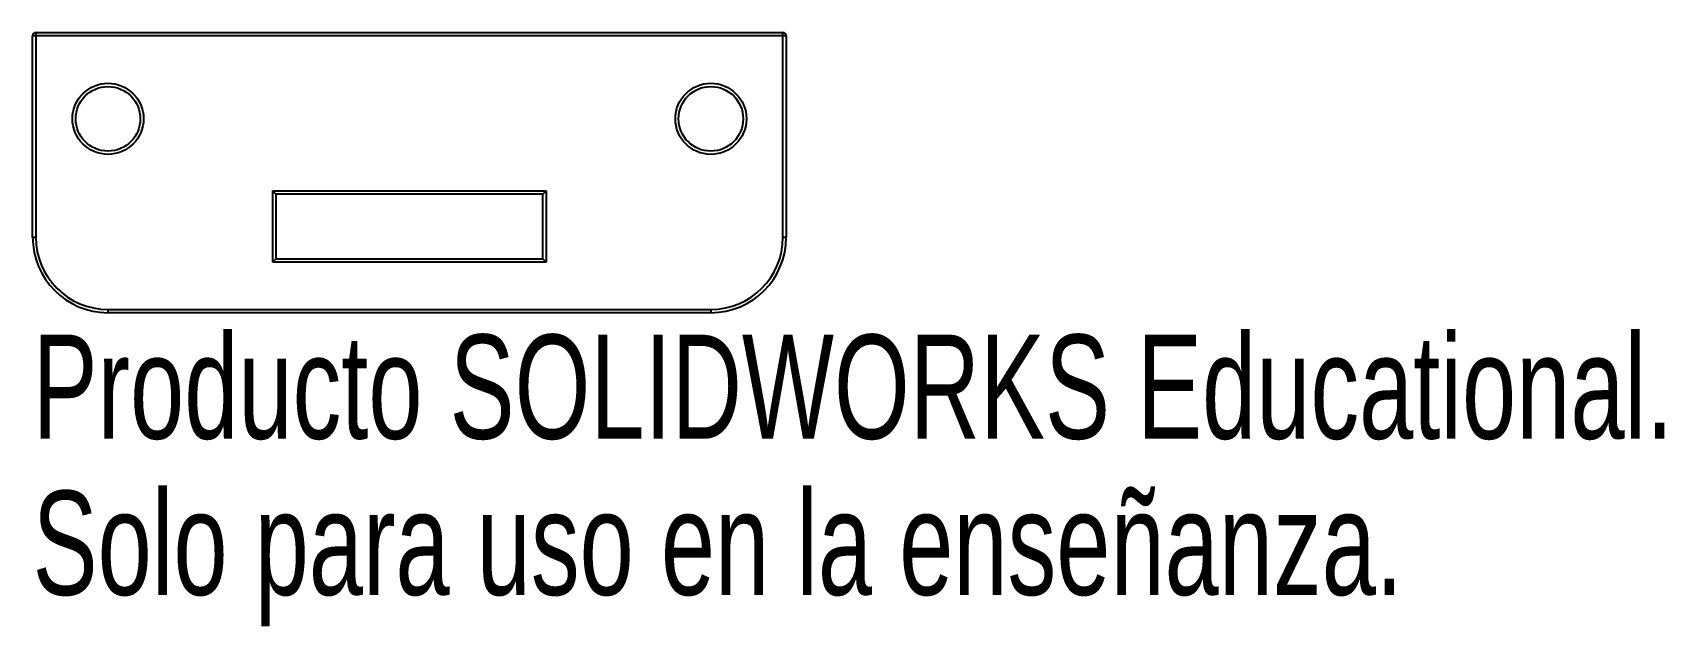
# Model space of a CAD drawing. Header units: millimetres. Extents: x -17.5 to 58.3, y -33.6 to -6.
import ezdxf

# ---------------------------------------------------------------- set-up
doc = ezdxf.new("R2010")
doc.units = ezdxf.units.MM
doc.styles.add('SLDTEXTSTYLE0', font='TXT', dxfattribs={"width": 0.7})

msp = doc.modelspace()

# ---------------------------------------------------------------- linework, layer by layer
at = {"color": 7, "linetype": 'Continuous', "lineweight": 25}
for p, q in [((-17.35, -6), (-17.35, -15.5)), ((-17.35, -6), (17.35, -6)), ((17.35, -15.5), (17.35, -6)), ((17.5, -6.15), (-17.5, -6.15)), ((-17.5, -15.5), (-17.5, -6.15)), ((17.5, -6.15), (17.5, -15.5)), ((-6.35, -13.35), (6.35, -13.35)), ((-6.35, -16.65), (-6.35, -13.35)), ((-6.2, -13.5), (-6.35, -13.35)), ((6.2, -13.5), (-6.2, -13.5)), ((-6.2, -13.5), (-6.2, -16.5)), ((6.35, -13.35), (6.2, -13.5)), ((6.2, -16.5), (6.2, -13.5)), ((6.35, -13.35), (6.35, -16.65)), ((-17.5, -15.5), (-17.35, -15.5)), ((17.35, -15.5), (17.5, -15.5)), ((-6.2, -16.5), (-6.35, -16.65)), ((6.35, -16.65), (-6.35, -16.65)), ((-6.2, -16.5), (6.2, -16.5)), ((6.35, -16.65), (6.2, -16.5)), ((-14, -18.85), (14, -18.85)), ((-14, -18.85), (-14, -19)), ((14, -18.85), (14, -19)), ((14, -19), (-14, -19))]:
    msp.add_line(p, q, dxfattribs=at)
for centre, radius in [((-14, -10), 1.65), ((-14, -10), 1.5), ((14, -10), 1.65), ((14, -10), 1.5)]:
    msp.add_circle(centre, radius, dxfattribs=at)
for centre, radius, start, end in [((-17.35, -6.15), 0.15, 90, 180), ((17.35, -6.15), 0.15, 0, 90), ((-14, -15.5), 3.5, 180, 270), ((-14, -15.5), 3.35, 180, 270), ((14, -15.5), 3.35, 270, 0), ((14, -15.5), 3.5, 270, 0)]:
    msp.add_arc(centre, radius, start, end, dxfattribs=at)

# ---------------------------------------------------------------- texts
at = {"color": 7, "linetype": 'Continuous', "char_height": 4.83362, "attachment_point": 1, "style": 'SLDTEXTSTYLE0'}
for s, insert in [('Producto SOLIDWORKS Educational.', (-17.5, -20.02)), ('Solo para uso en la enseñanza.', (-17.5, -27.27))]:
    msp.add_mtext(s, dxfattribs=dict(at, insert=insert))

doc.saveas('drawing.dxf')
